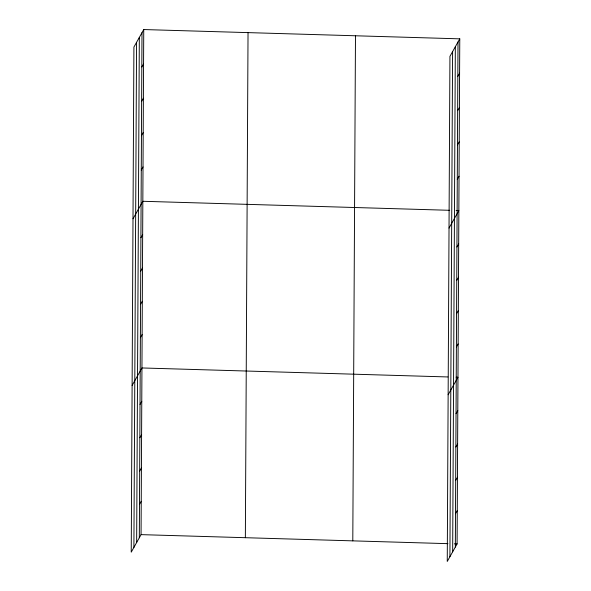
<?xml version="1.0" encoding="UTF-8"?>
<svg xmlns="http://www.w3.org/2000/svg" width="591" height="591" viewBox="0 0 591 591"><rect width="100%" height="100%" fill="white"/><g stroke="black" fill="none" stroke-linecap="round" stroke-linejoin="round"><path stroke-width="0.89" d="M133.898 547.406L136.58 42.323M136.647 542.508L139.328 37.425M139.313 537.758L141.995 32.675M143.746 29.55L133.913 47.073L131.232 552.157L141.064 534.633L143.746 29.55L459.768 38.843L457.087 543.927L447.254 561.45L449.936 56.367L459.768 38.843M245.354 537.699L248.035 32.616M352.797 540.861L355.479 35.778M449.914 556.7L452.603 51.616M452.662 551.802L455.343 46.719M455.329 547.052L458.01 41.968M141.81 67.019L143.569 63.894M141.633 101.364L143.384 98.239M141.448 135.708L143.199 132.583M141.264 170.06L143.022 166.935M133.005 218.803L142.837 201.28L449.707 210.307M140.909 237.737L142.66 234.612M140.732 271.077L142.483 267.952M140.555 304.409L142.305 301.284M140.377 337.742L142.128 334.617M132.118 385.48L141.951 367.957L447.904 376.955M140.023 404.414L141.774 401.289M139.845 437.754L141.596 434.629M139.668 471.086L141.419 467.961M139.491 504.426L141.242 501.301M457.833 76.313L459.584 73.188M457.648 110.665L459.399 107.54M457.464 145.009L459.222 141.884M457.286 179.354L459.037 176.229M449.02 228.096L458.852 210.573L456.112 210.492M456.924 247.031L458.675 243.906M456.747 280.37L458.498 277.245M456.57 313.703L458.32 310.578M456.392 347.043L458.143 343.918M448.133 394.773L457.966 377.25L456.141 377.198M456.038 413.707L457.789 410.59M455.86 447.047L457.611 443.922M455.683 480.38L457.434 477.255M455.506 513.719L457.264 510.594M141.064 534.633L447.934 543.661M454.339 543.846L457.087 543.927"/></g></svg>
